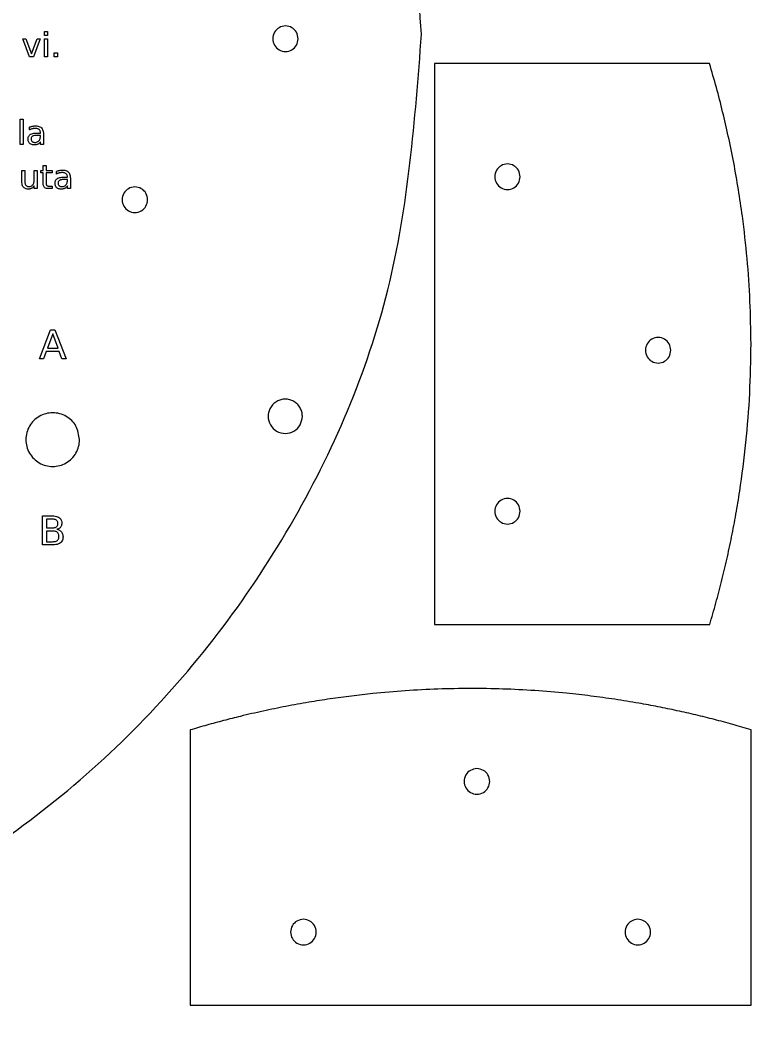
# Model space of a CAD drawing. Extents: x 0 to 245, y 0 to 210.
# Drawn here: x 167.1 to 244.9, y 0.2 to 106.5 of the extents above; entities that cross this region are included whole.
import ezdxf

# ---------------------------------------------------------------- set-up
doc = ezdxf.new("R2010")
doc.units = 0
doc.layers.add('Capa_1', color=7, linetype='CONTINUOUS')

msp = doc.modelspace()

# ---------------------------------------------------------------- linework, layer by layer
at = {"layer": 'Capa_1', "color": 5}
for p, q in [((167.34845, 104.51233), (167.684348, 104.51233)), ((168.071921, 102.583078), (167.34845, 104.51233)), ((167.34845, 104.51233), (167.34845, 104.51233)), ((167.684348, 104.51233), (168.287239, 102.893136)), ((168.287239, 102.893136), (168.890131, 104.51233)), ((169.226026, 104.51233), (168.502558, 102.583078)), ((168.890131, 104.51233), (169.226026, 104.51233)), ((169.663555, 105.263362), (169.980502, 105.263362)), ((169.663555, 104.862009), (169.663555, 105.263362)), ((169.663555, 105.263362), (169.663555, 105.263362)), ((169.980502, 104.862009), (169.663555, 104.862009)), ((169.663555, 104.51233), (169.980502, 104.51233)), ((169.663555, 102.583078), (169.663555, 104.51233)), ((169.663555, 104.51233), (169.663555, 104.51233)), ((169.980502, 105.263362), (169.980502, 104.862009)), ((169.980502, 104.51233), (169.980502, 102.583078)), ((168.502558, 102.583078), (168.071921, 102.583078)), ((169.980502, 102.583078), (169.663555, 102.583078)), ((170.686749, 103.020605), (171.050206, 103.020605)), ((170.686749, 102.583078), (170.686749, 103.020605)), ((170.686749, 103.020605), (170.686749, 103.020605)), ((171.050206, 102.583078), (170.686749, 102.583078)), ((171.050206, 103.020605), (171.050206, 102.583078)), ((167.067675, 95.934577), (167.384625, 95.934577)), ((167.067675, 93.254293), (167.067675, 95.934577)), ((167.067675, 95.934577), (167.067675, 95.934577)), ((167.384625, 95.934577), (167.384625, 93.254293)), ((168.066753, 94.802864), (168.066753, 95.095697)), ((168.793667, 94.472133), (169.238085, 94.472133)), ((169.238085, 94.224088), (168.92286, 94.224088)), ((168.92286, 94.224088), (168.92286, 94.224088)), ((169.238085, 94.472133), (169.238085, 94.503141)), ((169.238085, 94.153462), (169.238085, 94.224088)), ((169.555035, 94.354999), (169.555035, 93.254293)), ((169.555035, 94.354999), (169.555035, 94.354999)), ((167.384625, 93.254293), (167.067675, 93.254293)), ((169.238085, 93.254293), (169.238085, 93.547127)), ((169.555035, 93.254293), (169.238085, 93.254293)), ((167.262324, 89.312086), (167.262324, 90.479975)), ((167.262324, 90.479975), (167.579271, 90.479975)), ((167.579271, 90.479975), (167.579271, 89.324146)), ((168.059861, 90.526483), (168.059861, 90.526483)), ((168.059861, 90.526483), (168.059861, 90.526483)), ((168.561125, 89.386155), (168.561125, 90.479975)), ((168.561125, 90.479975), (168.878071, 90.479975)), ((168.878071, 90.479975), (168.878071, 88.550721)), ((169.296652, 90.233649), (169.296652, 90.479975)), ((169.296652, 90.479975), (169.529195, 90.479975)), ((169.529195, 90.479975), (169.529195, 91.027743)), ((169.529195, 91.027743), (169.847866, 91.027743)), ((169.847866, 91.027743), (169.847866, 90.479975)), ((169.847866, 91.027743), (169.847866, 91.027743)), ((169.847866, 90.479975), (170.500714, 90.479975)), ((170.500714, 90.479975), (170.500714, 90.233649)), ((169.529195, 90.233649), (169.296652, 90.233649)), ((169.529195, 89.186342), (169.529195, 90.233649)), ((170.500714, 90.233649), (169.847866, 90.233649)), ((169.847866, 90.233649), (169.847866, 89.186342)), ((170.939962, 90.099292), (170.939962, 90.392125)), ((171.666879, 89.768561), (172.111294, 89.768561)), ((172.111294, 89.520516), (171.796069, 89.520516)), ((171.796069, 89.520516), (171.796069, 89.520516)), ((172.111294, 89.768561), (172.111294, 89.799569)), ((172.111294, 89.44989), (172.111294, 89.520516)), ((172.428244, 89.65143), (172.428244, 88.550721)), ((172.428244, 89.65143), (172.428244, 89.65143)), ((167.262324, 89.312086), (167.262324, 89.312086)), ((168.561125, 88.550721), (168.561125, 88.846998)), ((168.878071, 88.550721), (168.561125, 88.550721)), ((170.175151, 88.815993), (170.500714, 88.815993)), ((170.500714, 88.550721), (170.175151, 88.550721)), ((170.500714, 88.815993), (170.500714, 88.550721)), ((172.111294, 88.550721), (172.111294, 88.843555)), ((172.428244, 88.550721), (172.111294, 88.550721)), ((169.13368, 70.420009), (170.311904, 73.506126)), ((170.311904, 73.506126), (170.785261, 73.506126)), ((170.311904, 73.506126), (170.311904, 73.506126)), ((170.785261, 73.506126), (171.961417, 70.420009)), ((170.547548, 73.094782), (169.981174, 71.558959)), ((171.115989, 71.558959), (170.547548, 73.094782)), ((170.547548, 73.094782), (170.547548, 73.094782)), ((169.981174, 71.558959), (171.115989, 71.558959)), ((169.573964, 70.420009), (169.13368, 70.420009)), ((169.855085, 71.211693), (169.573964, 70.420009)), ((171.246215, 71.211693), (169.855085, 71.211693)), ((171.527334, 70.420009), (171.246215, 71.211693)), ((171.961417, 70.420009), (171.527334, 70.420009)), ((169.453043, 53.71426), (170.519642, 53.71426)), ((169.453043, 50.628143), (169.453043, 53.71426)), ((169.453043, 53.71426), (169.453043, 53.71426)), ((169.870588, 53.371129), (169.870588, 52.440952)), ((170.488637, 53.371129), (169.870588, 53.371129)), ((169.870588, 53.371129), (169.870588, 53.371129)), ((169.870588, 52.440952), (170.488637, 52.440952)), ((169.870588, 52.101956), (169.870588, 50.971275)), ((170.540315, 52.101956), (169.870588, 52.101956)), ((169.870588, 52.101956), (169.870588, 52.101956)), ((170.560985, 50.628143), (169.453043, 50.628143)), ((169.870588, 50.971275), (170.540315, 50.971275))]:
    msp.add_line(p, q, dxfattribs=at)
at = {"layer": 'Capa_1', "color": 7}
for p, q in [((196.693892, 104.507852), (196.693892, 104.507852)), ((209.823611, 105.000001), (209.823611, 105.000001)), ((211.189809, 101.873897), (211.189809, 42.155785)), ((226.738758, 101.873897), (211.189809, 101.873897)), ((240.485238, 101.873897), (226.738758, 101.873897)), ((220.330363, 89.821719), (220.330363, 89.821719)), ((180.653025, 87.372931), (180.653025, 87.372931)), ((236.373367, 71.342884), (236.373367, 71.342884)), ((197.134719, 64.317967), (197.134719, 64.317967)), ((173.406429, 61.833322), (173.406429, 61.833322)), ((220.3325, 54.207963), (220.3325, 54.207963)), ((211.189809, 42.155785), (225.865873, 42.155785)), ((225.865873, 42.155785), (240.512811, 42.155785)), ((185.189542, 30.926667), (185.189542, 17.3546)), ((244.907654, 16.772658), (244.907654, 30.95424)), ((215.720555, 26.814796), (215.720555, 26.814796)), ((185.189542, 17.3546), (185.189542, 1.631238)), ((244.907654, 1.631238), (244.907654, 16.772658)), ((197.24172, 10.771792), (197.24172, 10.771792)), ((232.855477, 10.773929), (232.855477, 10.773929)), ((185.189542, 1.631238), (244.907654, 1.631238))]:
    msp.add_line(p, q, dxfattribs=at)
for points, knots in [([(209.823611, 105.000001), (209.124812, 95.827077), (207.732996, 77.557137), (196.734645, 51.988948), (180.000205, 30.022756), (158.007991, 13.176952), (132.432446, 2.595843), (95.915034, -2.282518), (50.065132, 10.013891), (10.042083, 50.115769), (-4.830713, 105.000001), (10.042083, 159.884233), (50.065132, 199.986111), (95.915034, 212.28252), (132.432446, 207.404159), (158.007991, 196.823051), (180.000205, 179.977246), (196.734645, 158.011054), (207.732996, 132.442866), (209.124812, 114.172926), (209.823611, 105.000001)], [0, 0, 0, 0, 27.440188, 54.6533, 82.093488, 109.533676, 136.746788, 164.186976, 218.994957, 272.177351, 326.985332, 381.793314, 434.975707, 489.783689, 517.223877, 544.436988, 571.877177, 599.317365, 626.530476, 653.970665, 653.970665, 653.970665, 653.970665]), ([(196.693892, 104.507852), (196.656543, 104.268302), (196.582954, 103.796308), (196.041957, 103.276681), (195.336251, 103.084143), (194.623135, 103.276681), (194.103927, 103.796308), (193.911247, 104.507852), (194.103927, 105.219396), (194.623135, 105.739023), (195.336251, 105.931561), (196.041957, 105.739023), (196.582954, 105.219396), (196.656543, 104.747402), (196.693892, 104.507852)], [0, 0, 0, 0, 0.710507, 1.399941, 2.110449, 2.820956, 3.51039, 4.220898, 4.931405, 5.620839, 6.331346, 7.041854, 7.731288, 8.441795, 8.441795, 8.441795, 8.441795]), ([(244.90766, 72.015116), (244.884697, 73.532213), (244.838797, 76.564745), (244.519898, 81.102525), (244.08013, 85.071392), (243.577686, 88.47413), (243.077761, 91.318303), (242.515059, 94.073612), (241.895445, 96.739362), (241.23179, 99.317544), (240.734151, 101.021564), (240.485238, 101.873897)], [0, 0, 0, 0, 4.551091, 9.0972, 13.640484, 16.527471, 19.414718, 22.302771, 24.962841, 27.624489, 30.288151, 30.288151, 30.288151, 30.288151]), ([(220.330363, 89.821719), (220.293014, 89.58217), (220.219425, 89.110175), (219.678428, 88.590548), (218.972722, 88.39801), (218.259606, 88.590548), (217.740398, 89.110175), (217.547718, 89.821719), (217.740398, 90.533263), (218.259606, 91.05289), (218.972722, 91.245428), (219.678428, 91.05289), (220.219424, 90.533263), (220.293014, 90.061269), (220.330363, 89.821719)], [0, 0, 0, 0, 0.710507, 1.399941, 2.110449, 2.820956, 3.51039, 4.220898, 4.931405, 5.620839, 6.331346, 7.041854, 7.731287, 8.441795, 8.441795, 8.441795, 8.441795]), ([(180.653025, 87.372931), (180.615676, 87.133381), (180.542086, 86.661387), (180.001089, 86.14176), (179.295383, 85.949222), (178.582267, 86.14176), (178.063059, 86.661387), (177.870379, 87.372931), (178.063059, 88.084475), (178.582267, 88.604102), (179.295383, 88.79664), (180.001089, 88.604102), (180.542086, 88.084475), (180.615676, 87.612481), (180.653025, 87.372931)], [0, 0, 0, 0, 0.710507, 1.399941, 2.110449, 2.820956, 3.51039, 4.220897, 4.931405, 5.620839, 6.331346, 7.041853, 7.731287, 8.441795, 8.441795, 8.441795, 8.441795]), ([(236.373367, 71.342884), (236.336018, 71.103334), (236.262429, 70.63134), (235.721432, 70.111713), (235.015726, 69.919175), (234.30261, 70.111713), (233.783402, 70.63134), (233.590722, 71.342884), (233.783402, 72.054428), (234.30261, 72.574055), (235.015726, 72.766593), (235.721432, 72.574055), (236.262429, 72.054428), (236.336018, 71.582434), (236.373367, 71.342884)], [0, 0, 0, 0, 0.710507, 1.399941, 2.110449, 2.820956, 3.51039, 4.220898, 4.931405, 5.620839, 6.331346, 7.041854, 7.731288, 8.441795, 8.441795, 8.441795, 8.441795]), ([(240.512811, 42.155785), (240.735386, 42.918336), (241.180382, 44.44291), (241.78159, 46.747556), (242.340456, 49.091099), (242.8499, 51.474546), (243.308593, 53.897), (243.861518, 57.243254), (244.404637, 61.529053), (244.822667, 66.763668), (244.879318, 70.263945), (244.90766, 72.015116)], [0, 0, 0, 0, 2.383009, 4.764365, 7.144383, 9.610311, 12.075479, 14.540225, 19.784232, 25.031129, 30.28422, 30.28422, 30.28422, 30.28422]), ([(197.134719, 64.317967), (197.084597, 63.996493), (196.985839, 63.363081), (196.259836, 62.665768), (195.312764, 62.407309), (194.355863, 62.665976), (193.658762, 63.362268), (193.444707, 64.159932), (193.529593, 64.79518), (193.713668, 65.240252), (194.006734, 65.622337), (194.388878, 65.915378), (194.833689, 66.099617), (195.311101, 66.162648), (195.788561, 66.099618), (196.23323, 65.915374), (196.615899, 65.622352), (196.907008, 65.240195), (197.09835, 64.79539), (197.122563, 64.477548), (197.134719, 64.317967)], [0, 0, 0, 0, 0.953491, 1.878702, 2.832193, 3.785684, 4.710894, 5.664385, 6.141761, 6.615186, 7.092562, 7.569937, 8.043363, 8.520738, 8.998114, 9.471539, 9.948915, 10.42629, 10.899716, 11.377091, 11.377091, 11.377091, 11.377091]), ([(173.406429, 61.833322), (173.387371, 61.583145), (173.349413, 61.084862), (173.049444, 60.387537), (172.59307, 59.788427), (171.993156, 59.329055), (171.296045, 59.040213), (170.547528, 58.941402), (169.799085, 59.040215), (169.101751, 59.329049), (168.502661, 59.788451), (168.043218, 60.387448), (167.754642, 61.085192), (167.621566, 62.081074), (167.957141, 63.33158), (169.049992, 64.423162), (170.550134, 64.828677), (172.034867, 64.423488), (173.173029, 63.330305), (173.327852, 62.337299), (173.406429, 61.833322)], [0, 0, 0, 0, 0.748386, 1.490578, 2.238964, 2.987349, 3.729542, 4.477928, 5.226313, 5.968506, 6.716891, 7.465277, 8.207469, 8.955855, 10.450651, 11.901112, 13.395908, 14.890704, 16.341164, 17.83596, 17.83596, 17.83596, 17.83596]), ([(220.3325, 54.207963), (220.295151, 53.968413), (220.221561, 53.496419), (219.680564, 52.976791), (218.974858, 52.784254), (218.261742, 52.976791), (217.742534, 53.496419), (217.549854, 54.207963), (217.742534, 54.919507), (218.261742, 55.439134), (218.974858, 55.631671), (219.680564, 55.439134), (220.221561, 54.919507), (220.295151, 54.447512), (220.3325, 54.207963)], [0, 0, 0, 0, 0.710507, 1.399941, 2.110449, 2.820956, 3.51039, 4.220897, 4.931405, 5.620839, 6.331346, 7.041853, 7.731287, 8.441795, 8.441795, 8.441795, 8.441795]), ([(215.048323, 35.349089), (213.88734, 35.334941), (211.566446, 35.306657), (208.090622, 35.117688), (205.019177, 34.855756), (202.3509, 34.552409), (200.082424, 34.244531), (197.75895, 33.877288), (195.382045, 33.44603), (192.953642, 32.945808), (190.742736, 32.43583), (188.747095, 31.931227), (186.962967, 31.448899), (185.780794, 31.100777), (185.189542, 30.926667)], [0, 0, 0, 0, 3.482886, 6.962555, 10.439982, 12.729272, 15.018277, 17.307266, 19.785671, 22.26472, 24.744762, 26.591853, 28.439833, 30.288849, 30.288849, 30.288849, 30.288849]), ([(244.907654, 30.95424), (244.259246, 31.144186), (242.962823, 31.523964), (241.005224, 32.045709), (239.025583, 32.535469), (237.023232, 32.988844), (234.998814, 33.405636), (232.795495, 33.814109), (230.411609, 34.201564), (227.846026, 34.553666), (225.000407, 34.873249), (221.8729, 35.132203), (218.463431, 35.311087), (216.187038, 35.336418), (215.048323, 35.349089)], [0, 0, 0, 0, 2.026908, 4.052588, 6.07723, 8.144587, 10.211266, 12.277469, 14.866756, 17.456002, 20.0456, 23.456349, 26.86929, 30.285344, 30.285344, 30.285344, 30.285344]), ([(215.720555, 26.814796), (215.960105, 26.777448), (216.432099, 26.703858), (216.951727, 26.162861), (217.144264, 25.457155), (216.951727, 24.744039), (216.432099, 24.224831), (215.720555, 24.032151), (215.009011, 24.224831), (214.489384, 24.744039), (214.296847, 25.457155), (214.489384, 26.162861), (215.009011, 26.703858), (215.481006, 26.777448), (215.720555, 26.814796)], [0, 0, 0, 0, 0.710507, 1.399941, 2.110449, 2.820956, 3.51039, 4.220898, 4.931405, 5.620839, 6.331346, 7.041854, 7.731288, 8.441795, 8.441795, 8.441795, 8.441795]), ([(197.24172, 10.771792), (197.48127, 10.734444), (197.953264, 10.660854), (198.472891, 10.119857), (198.665429, 9.414151), (198.472891, 8.701035), (197.953264, 8.181827), (197.24172, 7.989147), (196.530176, 8.181827), (196.010549, 8.701035), (195.818011, 9.414151), (196.010549, 10.119857), (196.530176, 10.660854), (197.00217, 10.734444), (197.24172, 10.771792)], [0, 0, 0, 0, 0.710507, 1.399941, 2.110449, 2.820956, 3.51039, 4.220898, 4.931405, 5.620839, 6.331346, 7.041854, 7.731287, 8.441795, 8.441795, 8.441795, 8.441795]), ([(232.855477, 10.773929), (233.095026, 10.73658), (233.567021, 10.66299), (234.086648, 10.121994), (234.279185, 9.416287), (234.086648, 8.703172), (233.567021, 8.183963), (232.855477, 7.991283), (232.143933, 8.183963), (231.624305, 8.703172), (231.431768, 9.416287), (231.624305, 10.121994), (232.143933, 10.66299), (232.615927, 10.73658), (232.855477, 10.773929)], [0, 0, 0, 0, 0.710507, 1.399941, 2.110449, 2.820956, 3.51039, 4.220897, 4.931405, 5.620839, 6.331346, 7.041853, 7.731287, 8.441795, 8.441795, 8.441795, 8.441795])]:
    msp.add_open_spline(points, degree=3, knots=knots, dxfattribs=at)
at = {"layer": 'Capa_1', "color": 5}
for points, knots in [([(168.066753, 95.095697), (168.104882, 95.109787), (168.179714, 95.137441), (168.292497, 95.170727), (168.403092, 95.196237), (168.511334, 95.215876), (168.617838, 95.227438), (168.773737, 95.233036), (168.968391, 95.217653), (169.186223, 95.146781), (169.358041, 95.020539), (169.476431, 94.840166), (169.544822, 94.612232), (169.551453, 94.445217), (169.555035, 94.354999)], [0, 0, 0, 0, 0.121921, 0.239285, 0.352473, 0.462291, 0.569133, 0.673514, 0.93016, 1.150787, 1.35221, 1.557012, 1.786918, 2.056997, 2.056997, 2.056997, 2.056997]), ([(169.238085, 94.503141), (169.235442, 94.548556), (169.230414, 94.63495), (169.179734, 94.753816), (169.09553, 94.846784), (168.983515, 94.915135), (168.844656, 94.954312), (168.707464, 94.96368), (168.581315, 94.958413), (168.47356, 94.945242), (168.367834, 94.923217), (168.264473, 94.892236), (168.163402, 94.852874), (168.09908, 94.819591), (168.066753, 94.802864)], [0, 0, 0, 0, 0.135697, 0.258136, 0.379062, 0.50643, 0.646671, 0.807618, 0.916993, 1.025174, 1.132905, 1.24057, 1.34858, 1.457712, 1.457712, 1.457712, 1.457712]), ([(169.238085, 93.547127), (169.21326, 93.510441), (169.165013, 93.439142), (169.072813, 93.351226), (168.968794, 93.282618), (168.849372, 93.236582), (168.715518, 93.209648), (168.559319, 93.200513), (168.391988, 93.214327), (168.228704, 93.269848), (168.094613, 93.363301), (167.995475, 93.490391), (167.936247, 93.645581), (167.919308, 93.824502), (167.938388, 94.010185), (168.012386, 94.183735), (168.141031, 94.318674), (168.319117, 94.410166), (168.541892, 94.464002), (168.705156, 94.469274), (168.793667, 94.472133)], [0, 0, 0, 0, 0.132569, 0.257644, 0.379372, 0.504121, 0.639028, 0.787452, 0.972488, 1.13919, 1.298808, 1.455895, 1.615516, 1.790184, 1.99088, 2.169802, 2.345683, 2.538545, 2.762476, 3.02762, 3.02762, 3.02762, 3.02762]), ([(168.92286, 94.224088), (168.8461, 94.222691), (168.709345, 94.220203), (168.529573, 94.193427), (168.39407, 94.14734), (168.301552, 94.068169), (168.250748, 93.96005), (168.238466, 93.844146), (168.249229, 93.733427), (168.287068, 93.639688), (168.350153, 93.563151), (168.43624, 93.508105), (168.54073, 93.475526), (168.671223, 93.465236), (168.818082, 93.48144), (168.965883, 93.545716), (169.085464, 93.653123), (169.174826, 93.794123), (169.2295, 93.965636), (169.235124, 94.088668), (169.238085, 94.153462)], [0, 0, 0, 0, 0.230072, 0.409896, 0.544067, 0.653645, 0.765089, 0.893616, 0.999213, 1.096031, 1.192289, 1.291983, 1.398207, 1.517372, 1.682694, 1.836431, 1.992785, 2.157634, 2.331953, 2.525888, 2.525888, 2.525888, 2.525888]), ([(170.939962, 90.392125), (170.978091, 90.406215), (171.052923, 90.433868), (171.165706, 90.467155), (171.276302, 90.492665), (171.384543, 90.512303), (171.491047, 90.523866), (171.646946, 90.529464), (171.841601, 90.514081), (172.059434, 90.443209), (172.231251, 90.316968), (172.349641, 90.136595), (172.418031, 89.908662), (172.424662, 89.741647), (172.428244, 89.65143)], [0, 0, 0, 0, 0.121922, 0.239286, 0.352473, 0.462292, 0.569135, 0.673514, 0.930161, 1.150789, 1.352212, 1.557012, 1.786917, 2.056996, 2.056996, 2.056996, 2.056996]), ([(167.579271, 89.324146), (167.581112, 89.268093), (167.584507, 89.164708), (167.61935, 89.023742), (167.678496, 88.911024), (167.766581, 88.830389), (167.879649, 88.784219), (168.016084, 88.771636), (168.162269, 88.78657), (168.303767, 88.842016), (168.41751, 88.936568), (168.502138, 89.061828), (168.553197, 89.216174), (168.558383, 89.327375), (168.561125, 89.386155)], [0, 0, 0, 0, 0.16789, 0.309662, 0.432002, 0.54432, 0.660352, 0.791757, 0.951841, 1.097381, 1.240718, 1.388668, 1.545547, 1.721462, 1.721462, 1.721462, 1.721462]), ([(172.111294, 88.843555), (172.086469, 88.806869), (172.038222, 88.735571), (171.946021, 88.647655), (171.842002, 88.579049), (171.722581, 88.533011), (171.588726, 88.506076), (171.432528, 88.496941), (171.265198, 88.510755), (171.101913, 88.566277), (170.967821, 88.659729), (170.868684, 88.786821), (170.809456, 88.94201), (170.792517, 89.120931), (170.811597, 89.306613), (170.885596, 89.480164), (171.014242, 89.615101), (171.192327, 89.706594), (171.415102, 89.76043), (171.578367, 89.765702), (171.666879, 89.768561)], [0, 0, 0, 0, 0.132569, 0.257643, 0.37937, 0.504119, 0.639027, 0.787451, 0.972486, 1.139188, 1.298807, 1.455895, 1.615516, 1.790182, 1.990879, 2.169801, 2.345683, 2.538544, 2.762475, 3.02762, 3.02762, 3.02762, 3.02762]), ([(172.111294, 89.799569), (172.108651, 89.844984), (172.103622, 89.931378), (172.052944, 90.050243), (171.968741, 90.143212), (171.856725, 90.211563), (171.717866, 90.25074), (171.580674, 90.260108), (171.454524, 90.254841), (171.346771, 90.24167), (171.241045, 90.219645), (171.137684, 90.188664), (171.036612, 90.149302), (170.972289, 90.116019), (170.939962, 90.099292)], [0, 0, 0, 0, 0.135696, 0.258136, 0.379061, 0.506428, 0.646671, 0.807619, 0.916992, 1.025173, 1.132903, 1.240569, 1.348579, 1.457713, 1.457713, 1.457713, 1.457713]), ([(171.796069, 89.520516), (171.719309, 89.519119), (171.582554, 89.516632), (171.402783, 89.489855), (171.267279, 89.443768), (171.17476, 89.364597), (171.123956, 89.256478), (171.111674, 89.140574), (171.122438, 89.029855), (171.160278, 88.936115), (171.223365, 88.85958), (171.309449, 88.804533), (171.413939, 88.771954), (171.544432, 88.761664), (171.691291, 88.777868), (171.839092, 88.842145), (171.958675, 88.94955), (172.048036, 89.090552), (172.102709, 89.262064), (172.108332, 89.385096), (172.111294, 89.44989)], [0, 0, 0, 0, 0.230071, 0.409894, 0.544067, 0.653645, 0.765089, 0.893616, 0.999213, 1.096031, 1.19229, 1.291983, 1.398206, 1.517371, 1.682694, 1.836431, 1.992786, 2.157635, 2.331953, 2.525888, 2.525888, 2.525888, 2.525888]), ([(168.561125, 88.846998), (168.535178, 88.810366), (168.485093, 88.739655), (168.394069, 88.651303), (168.295047, 88.582177), (168.185469, 88.534384), (168.06587, 88.506311), (167.914019, 88.496434), (167.741133, 88.513014), (167.56376, 88.582648), (167.424573, 88.703858), (167.327771, 88.870676), (167.270945, 89.078639), (167.265342, 89.23035), (167.262324, 89.312086)], [0, 0, 0, 0, 0.134437, 0.259498, 0.378416, 0.494879, 0.615902, 0.745051, 0.950176, 1.131975, 1.307416, 1.493034, 1.702592, 1.947368, 1.947368, 1.947368, 1.947368]), ([(170.175151, 88.550721), (170.101737, 88.552938), (169.969955, 88.556917), (169.795248, 88.599312), (169.660636, 88.678424), (169.579237, 88.81102), (169.535557, 88.983792), (169.531469, 89.113934), (169.529195, 89.186342)], [0, 0, 0, 0, 0.219858, 0.394656, 0.535034, 0.675174, 0.84806, 1.064891, 1.064891, 1.064891, 1.064891]), ([(169.847866, 89.186342), (169.848877, 89.139999), (169.850641, 89.059165), (169.868951, 88.955851), (169.905349, 88.878913), (169.975719, 88.839307), (170.066305, 88.818945), (170.135873, 88.817058), (170.175151, 88.815993)], [0, 0, 0, 0, 0.138751, 0.242017, 0.314758, 0.384045, 0.474704, 0.592266, 0.592266, 0.592266, 0.592266]), ([(170.488637, 52.440952), (170.551031, 52.4429), (170.665579, 52.446476), (170.821208, 52.483162), (170.945297, 52.546663), (171.034447, 52.642224), (171.085535, 52.766452), (171.098944, 52.905662), (171.085505, 53.044643), (171.034345, 53.168211), (170.944938, 53.26322), (170.8215, 53.328178), (170.665626, 53.365471), (170.551029, 53.369134), (170.488637, 53.371129)], [0, 0, 0, 0, 0.186921, 0.343171, 0.475844, 0.599199, 0.726675, 0.871425, 1.015034, 1.141877, 1.265062, 1.398286, 1.554704, 1.741641, 1.741641, 1.741641, 1.741641]), ([(170.519642, 53.71426), (170.618066, 53.710746), (170.801307, 53.704205), (171.053501, 53.638709), (171.257493, 53.528323), (171.408898, 53.372192), (171.498236, 53.173046), (171.519819, 52.968259), (171.505824, 52.781337), (171.462618, 52.626665), (171.387654, 52.497554), (171.281917, 52.396865), (171.147523, 52.324936), (171.046194, 52.30342), (170.993, 52.292125)], [0, 0, 0, 0, 0.294808, 0.548862, 0.774263, 0.982527, 1.189409, 1.416541, 1.593083, 1.749629, 1.894188, 2.03535, 2.182395, 2.344898, 2.344898, 2.344898, 2.344898]), ([(170.993, 52.292125), (171.057391, 52.274949), (171.181248, 52.24191), (171.34535, 52.146538), (171.475779, 52.019664), (171.573603, 51.86607), (171.631076, 51.686187), (171.649233, 51.47294), (171.624891, 51.242377), (171.528561, 51.01753), (171.364244, 50.840198), (171.142208, 50.714272), (170.867486, 50.639595), (170.667986, 50.632141), (170.560985, 50.628143)], [0, 0, 0, 0, 0.199244, 0.383248, 0.562075, 0.740552, 0.924015, 1.122681, 1.379296, 1.611912, 1.843577, 2.091345, 2.36837, 2.688824, 2.688824, 2.688824, 2.688824]), ([(170.540315, 50.971275), (170.608985, 50.973649), (170.7352, 50.978012), (170.906694, 51.022982), (171.042632, 51.101645), (171.138298, 51.218674), (171.192477, 51.368751), (171.206745, 51.537896), (171.192547, 51.706724), (171.138732, 51.856631), (171.04184, 51.971584), (170.906798, 52.050335), (170.735166, 52.09519), (170.608974, 52.099572), (170.540315, 52.101956)], [0, 0, 0, 0, 0.205673, 0.378024, 0.52652, 0.669116, 0.821777, 0.997955, 1.174818, 1.326836, 1.467842, 1.616339, 1.788689, 1.994362, 1.994362, 1.994362, 1.994362])]:
    msp.add_open_spline(points, degree=3, knots=knots, dxfattribs=at)

doc.saveas('drawing.dxf')
